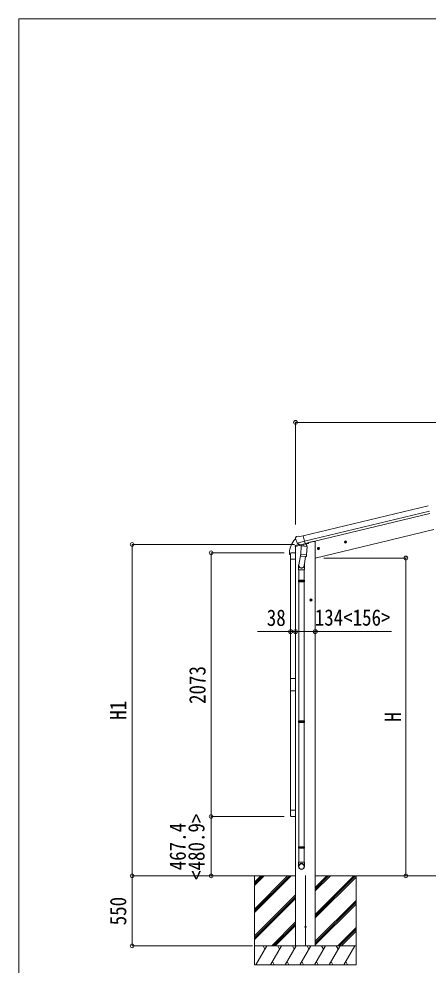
# Model space of a CAD drawing. Units: millimetres at full size, sheet at 1:30. Extents: x -8385 to 8479, y -5853 to 5787.
# Drawn here: x -8385 to -5162, y -1655 to 5787 of the extents above; entities that cross this region are included whole.
import ezdxf
from ezdxf.enums import TextEntityAlignment as Align

# ---------------------------------------------------------------- set-up
doc = ezdxf.new("R2010")
doc.units = ezdxf.units.MM
doc.header["$LTSCALE"] = 30
doc.header["$PDMODE"] = 32
doc.header["$PDSIZE"] = 30
for name, color, linetype, lineweight in [('0-0_0', 7, 'Continuous', 9), ('0-1_本体', 4, 'Continuous', 9), ('0-2_部品', 7, 'Continuous', 9), ('0-8_PARTS2', 2, 'Continuous', 9), ('0-A_寸法', 6, 'Continuous', 9), ('1-2_GLASS_SEAL', 7, 'Continuous', 9), ('1-A', 6, 'Continuous', 9), ('F-0_240', 7, 'Continuous', 9)]:
    doc.layers.add(name, color=color, linetype=linetype, lineweight=lineweight)
doc.styles.add('ＭＳ ゴシック', font='')
doc.styles.get('ＭＳ ゴシック').set_extended_font_data('MS Gothic')

msp = doc.modelspace()

# ---------------------------------------------------------------- linework, layer by layer
at = {"layer": '0-0_0'}
for p, q in [((-6206.6, -953.07), (-6708.26, -953.08)), ((-6529.05, -953.07), (-6529.05, -1653.07)), ((-6529.05, -1213.8), (-6268.31, -953.07)), ((-6529.05, -1227.94), (-6254.17, -953.07)), ((-6529.05, -1242.08), (-6240.03, -953.07)), ((-6529.05, -1029.95), (-6452.16, -953.07)), ((-6529.05, -1015.81), (-6466.31, -953.07)), ((-6529.05, -1001.67), (-6480.44, -953.07)), ((-6050.6, -1255.85), (-5747.81, -953.07)), ((-6050.6, -1269.99), (-5733.67, -953.07)), ((-6050.6, -1072), (-5931.66, -953.07)), ((-6050.6, -1057.86), (-5945.81, -953.07)), ((-6050.6, -1043.72), (-5959.95, -953.07)), ((-6050.6, -1284.13), (-5729.05, -962.59)), ((-6050.1, -953.07), (-970.95, -953.07)), ((-5729.05, -953.07), (-5729.05, -1653.07)), ((-6529.05, -1425.93), (-6206.6, -1103.48)), ((-6529.05, -1440.07), (-6206.6, -1117.63)), ((-6529.05, -1454.22), (-6206.6, -1131.77)), ((-6050.6, -1467.98), (-5729.05, -1146.43)), ((-6050.6, -1482.12), (-5729.05, -1160.58)), ((-6050.6, -1496.27), (-5729.05, -1174.72)), ((-6394.05, -1503.07), (-6206.6, -1315.61)), ((-6379.91, -1503.07), (-6206.6, -1329.76)), ((-6365.77, -1503.07), (-6206.6, -1343.9)), ((-5873.55, -1503.07), (-5729.05, -1358.56)), ((-5859.41, -1503.07), (-5729.05, -1372.71)), ((-5845.27, -1503.07), (-5729.05, -1386.85)), ((-5729.05, -1503.07), (-6529.05, -1503.07)), ((-6518.76, -1653.07), (-6432.15, -1503.07)), ((-6447.15, -1529.05), (-6462.15, -1503.07)), ((-6403.29, -1653.07), (-6316.68, -1503.07)), ((-6331.68, -1529.06), (-6346.69, -1503.07)), ((-6287.82, -1653.07), (-6201.21, -1503.07)), ((-6216.21, -1529.05), (-6231.22, -1503.07)), ((-6062.05, -1503.07), (-6196.05, -1503.07)), ((-6172.35, -1653.07), (-6085.74, -1503.07)), ((-6100.74, -1529.05), (-6115.75, -1503.07)), ((-6056.88, -1653.07), (-5970.27, -1503.07)), ((-5985.27, -1529.05), (-6000.27, -1503.07)), ((-5941.41, -1653.07), (-5854.8, -1503.07)), ((-5884.8, -1503.07), (-5869.8, -1529.05)), ((-5825.94, -1653.07), (-5739.33, -1503.07)), ((-6388.29, -1627.09), (-6373.29, -1653.07)), ((-6272.82, -1627.09), (-6257.82, -1653.07)), ((-6157.35, -1627.09), (-6142.35, -1653.07)), ((-6041.88, -1627.09), (-6026.88, -1653.07)), ((-5926.41, -1627.09), (-5911.41, -1653.07)), ((-5810.94, -1627.09), (-5795.94, -1653.07)), ((-6529.05, -1653.07), (-5729.05, -1653.07))]:
    msp.add_line(p, q, dxfattribs=at)
at = {"layer": '0-1_本体'}
for p, q in [((-5161.68, 1956.71), (-6144.92, 1720.65)), ((-5151.6, 1914.73), (-6134.85, 1678.67)), ((-5147.67, 1898.37), (-6130.92, 1662.33)), ((-5539.89, 1669.48), (-5117.09, 1770.99)), ((-6071.1, 1676.31), (-6104.37, 1668.32)), ((-6050.6, 1676.31), (-6070.6, 1676.31)), ((-6050.6, -1503.07), (-6050.6, 1676.31)), ((-6050.6, 1546.87), (-5539.89, 1669.48)), ((-6206.6, -1503.07), (-6206.6, 1637.16))]:
    msp.add_line(p, q, dxfattribs=at)
at = {"layer": '0-2_部品'}
for p, q in [((-6202.08, 1713.32), (-6205.94, 1707.03)), ((-6198.99, 1715.57), (-6185.81, 1718.73)), ((-6171.25, 1716.06), (-6184.51, 1718.76)), ((-6171.25, 1716.06), (-6145.32, 1722.28)), ((-6208.42, 1636.61), (-6165.61, 1646.88)), ((-6208.42, 1643.5), (-6208.42, 1636.61)), ((-6206.3, 1704.75), (-6206.03, 1703.6)), ((-6179.18, 1652.88), (-6206.12, 1646.41)), ((-6192.25, 1664.44), (-6134.74, 1678.25)), ((-6175.4, 1649.53), (-6191.77, 1664.02)), ((-6172.69, 1648.96), (-6165.17, 1650.77)), ((-6171.85, 1649.08), (-6170.32, 1649.44)), ((-6170.32, 1649.44), (-6133.62, 1658.26)), ((-6168.48, 1649.22), (-6168.54, 1648.48)), ((-6167.78, 1647.44), (-6141.96, 1641)), ((-6160.86, 1642.09), (-6165.54, 1575.25)), ((-6115.17, 1638.89), (-6160.86, 1642.09)), ((-6159.09, 1645.27), (-6159.32, 1641.98)), ((-6139.57, 1656.43), (-6140.59, 1641.83)), ((-6133.62, 1658.26), (-6132.09, 1658.62)), ((-6130.53, 1660.73), (-6129.59, 1660.66)), ((-6129.59, 1660.66), (-6116.28, 1645.35)), ((-6125.91, 1656.42), (-6107.7, 1660.79)), ((-6119.85, 1572.06), (-6115.17, 1638.89)), ((-6116.28, 1645.35), (-6116.72, 1639)), ((-6103.87, 1668.8), (-6103.87, 1665.65)), ((-5802.18, 1675.41), (-5821.63, 1670.75)), ((-5819.2, 1671.33), (-5817.07, 1678.52)), ((-5814.03, 1665.88), (-5819.2, 1671.33)), ((-5817.07, 1678.52), (-5809.77, 1680.28)), ((-5809.57, 1663.36), (-5814.24, 1682.8)), ((-5809.77, 1680.28), (-5804.6, 1674.83)), ((-6165.18, 1580.37), (-6179.72, 1492.5)), ((-6166.39, 1562.78), (-6165.52, 1575.25)), ((-6119.85, 1572.06), (-6165.54, 1575.25)), ((-6119.86, 1572.06), (-6120.75, 1559.36)), ((-6016.1, 1624.06), (-6035.55, 1619.39)), ((-6033.12, 1619.97), (-6030.99, 1627.17)), ((-6027.96, 1614.53), (-6033.12, 1619.97)), ((-6030.99, 1627.17), (-6023.69, 1628.92)), ((-6023.49, 1612), (-6028.16, 1631.45)), ((-6023.69, 1628.92), (-6018.53, 1623.47)), ((-6181.87, 1455.34), (-6181.87, 1489.7)), ((-6166, 1561.43), (-6166, 1561.43)), ((-6164.55, 1560.65), (-6122.85, 1557.73)), ((-6126.39, 1557.98), (-6139.01, 1483.18)), ((-6135.87, 1490), (-6135.87, 1455.34)), ((-6135.87, 1455.34), (-6181.87, 1455.34)), ((-6179.87, 1455.34), (-6179.87, 1372.69)), ((-6137.87, 1455.34), (-6137.87, 1372.69)), ((-6181.87, 1370.69), (-6180.87, 1372.69)), ((-6135.87, 1370.69), (-6181.87, 1370.69)), ((-6135.87, 1362.69), (-6181.87, 1362.69)), ((-6136.87, 1372.69), (-6180.87, 1372.69)), ((-6136.87, 1360.69), (-6180.87, 1360.69)), ((-6179.87, 1360.69), (-6179.87, 266.5)), ((-6137.87, 1360.69), (-6137.87, 266.5)), ((-6135.87, 1370.69), (-6136.87, 1372.69)), ((-6135.87, 1362.69), (-6136.87, 1360.69)), ((-6135.87, 1370.69), (-6135.87, 1362.69)), ((-6074.36, 1216.81), (-6094.36, 1216.81)), ((-6091.86, 1216.81), (-6088.11, 1223.31)), ((-6088.11, 1210.31), (-6091.86, 1216.81)), ((-6088.11, 1223.31), (-6080.61, 1223.31)), ((-6084.36, 1206.81), (-6084.36, 1226.81)), ((-6080.61, 1223.31), (-6076.85, 1216.81)), ((-6181.87, 264.5), (-6180.87, 266.5)), ((-6135.87, 264.5), (-6181.87, 264.5)), ((-6135.87, 256.5), (-6181.87, 256.5)), ((-6136.87, 266.5), (-6180.87, 266.5)), ((-6136.87, 254.5), (-6180.87, 254.5)), ((-6179.87, 254.5), (-6179.87, -723.69)), ((-6137.87, 254.5), (-6137.87, -723.69)), ((-6135.87, 264.5), (-6136.87, 266.5)), ((-6135.87, 256.5), (-6136.87, 254.5)), ((-6135.87, 264.5), (-6135.87, 256.5)), ((-6181.87, -725.69), (-6180.87, -723.69)), ((-6135.87, -725.69), (-6181.87, -725.69)), ((-6135.87, -733.69), (-6181.87, -733.69)), ((-6136.87, -723.69), (-6180.87, -723.69)), ((-6136.87, -735.69), (-6180.87, -735.69)), ((-6179.87, -735.69), (-6179.87, -845.69)), ((-6137.87, -735.69), (-6137.87, -845.69)), ((-6135.87, -725.69), (-6136.87, -723.69)), ((-6135.87, -733.69), (-6136.87, -735.69)), ((-6135.87, -725.69), (-6135.87, -733.69)), ((-6181.87, -879.83), (-6181.87, -845.69)), ((-6135.87, -845.69), (-6181.87, -845.69)), ((-6135.87, -879.83), (-6135.87, -845.69))]:
    msp.add_line(p, q, dxfattribs=at)
for points in [[(-6139.89, 1656.84), (-6130.16, 1659.17), (-6145.32, 1722.28)], [(-6192.52, 1665.02), (-6191.93, 1664.17), (-6191.77, 1664.02)], [(-6139.89, 1656.84), (-6140.12, 1656.68), (-6164.89, 1650.74), (-6165.17, 1650.77)], [(-5804.6, 1674.83), (-5806.74, 1667.64), (-5814.03, 1665.88)], [(-6018.53, 1623.47), (-6020.66, 1616.28), (-6027.96, 1614.53)], [(-6181.87, 1370.69), (-6181.87, 1362.69), (-6180.87, 1360.69)], [(-6076.85, 1216.81), (-6080.61, 1210.31), (-6088.11, 1210.31)], [(-6181.87, 264.5), (-6181.87, 256.5), (-6180.87, 254.5)], [(-6181.87, -725.69), (-6181.87, -733.69), (-6180.87, -735.69)]]:
    msp.add_lwpolyline(points, dxfattribs=at)
for centre, radius in [((-5811.9, 1673.08), 8.5), ((-5811.9, 1673.08), 7.7), ((-5811.9, 1673.08), 6.5), ((-6025.82, 1621.72), 8.5), ((-6025.82, 1621.72), 7.7), ((-6025.82, 1621.72), 6.5), ((-6084.36, 1216.81), 8.5), ((-6084.36, 1216.81), 7.7), ((-6084.36, 1216.81), 6.5)]:
    msp.add_circle(centre, radius, dxfattribs=at)
at = {"layer": '0-2_部品', "color": 4}
msp.add_circle((-6128.1, -1353.07), 4.5, dxfattribs=at)
at = {"layer": '0-2_部品'}
for centre, radius, start, end in [((-6197.82, 1710.71), 5, 103.5, 148.5), ((-6185.1, 1715.82), 3, 78.5, 103.5), ((-6205.42, 1643.5), 3, 103.5, 180), ((-6009.22, 1750.84), 202.4, 193.5, 205.09125), ((-6171.97, 1649.56), 0.5, 248.23754, 283.5), ((-6168.98, 1649.25), 0.5, 356, 103.5), ((-6167.54, 1648.41), 1, 176, 256), ((-6141.61, 1641.97), 1.03, 250.03897, 351.96569), ((-6138.97, 1656.35), 0.604, 100.59842, 172.20595), ((-6132.2, 1659.11), 0.5, 283.5, 318.76246), ((-6108.87, 1665.65), 5, 283.5, 0), ((-6151.87, 1489.7), 30, 177.45142, 180), ((-6164.45, 1562.61), 1.95, 175.04017, 217.47766), ((-6164.41, 1562.64), 2, 217.40962, 266), ((-6122.71, 1559.73), 2, 266, 349.46843)]:
    msp.add_arc(centre, radius, start, end, dxfattribs=at)
for centre, major_axis, ratio, start_param, end_param in [((-6203.38, 1705.46), (-1.57, -2.57), 0.99628, 4.712389, 5.4996506), ((-6173.41, 1651.78), (-0.73, -2.92), 0.997631, 5.8041905, 6.6006116), ((-6173.35, 1652.01), (2.63, 3.16), 0.650902, 4.0958226, 4.1686332), ((-6173.38, 1651.88), (-0.73, -2.92), 0.997631, 0.3902369, 0.4789948), ((-6158.87, 1490), (23, 0), 0.996195, 2.5560258, 6.5663028), ((-6158.87, 1490), (21, 0), 0.996195, 2.9349147, 5.9512394), ((-6158.87, -878.09), (-23, 0), 0.996195, 3.1415927, 6.2831853), ((-6158.87, -879.83), (-23, 0), 0.996195, 3.1415927, 6.2831853), ((-6158.87, -879.83), (0, -23.43), 0.981806, 4.712389, 7.8539816)]:
    msp.add_ellipse(centre, major_axis=major_axis, ratio=ratio, start_param=start_param, end_param=end_param, dxfattribs=at)
msp.add_ellipse((-6158.87, -879.83), major_axis=(21, 0), ratio=0.996195, dxfattribs=at)
at = {"layer": '0-8_PARTS2'}
msp.add_line((-6128.1, -950.57), (-6128.1, -1505.57), dxfattribs=at)
at = {"layer": '0-A_寸法'}
for p, q in [((-6206.6, 2613.83), (-6206.6, 1811.49)), ((-6206.6, 2613.83), (-814.58, 2613.83)), ((-7492.88, 1653.13), (-6214.04, 1653.13)), ((-7492.88, -953.08), (-7492.88, 1653.13)), ((-6870.45, 1587.29), (-6870.45, -485.71)), ((-5336.86, 1546.91), (-5981.99, 1546.91)), ((-5336.86, -953.08), (-5336.86, 1546.91)), ((-6050.6, 968.18), (-6206.6, 968.18)), ((-6050.6, 968.18), (-5450.6, 968.18)), ((-7492.88, -953.08), (-6543.86, -953.08)), ((-7492.88, -953.08), (-6546.61, -953.08)), ((-7492.88, -953.08), (-7492.88, -1503.07)), ((-6859.17, -953.08), (-6546.61, -953.08)), ((-7492.88, -1503.07), (-6544.89, -1503.07))]:
    msp.add_line(p, q, dxfattribs=at)
for p in [(-6206.6, 2613.83), (-7492.88, 1653.13), (-5336.86, 1546.91), (-6206.6, 968.18), (-6050.6, 968.18), (-7492.88, -953.08), (-5336.86, -953.08), (-7492.88, -1503.07)]:
    msp.add_point(p, dxfattribs=at)
at = {"layer": '1-2_GLASS_SEAL'}
for p, q in [((-6253.1, 1587.38), (-6253.1, 1575.62)), ((-6252.6, 1575.12), (-6246.34, 1575.12)), ((-6245.84, 1582.39), (-6245.84, 1575.62)), ((-6245.6, 1538.89), (-6245.6, 1582.59)), ((-6240.1, 1588.09), (-6211.1, 1588.09)), ((-6239.84, 1588.39), (-6206.59, 1588.39)), ((-6205.6, 1582.59), (-6205.6, 1538.89)), ((-6205.6, 1538.89), (-6245.6, 1538.89)), ((-6245.6, -437.11), (-6245.6, -480.81)), ((-6205.6, -437.11), (-6245.6, -437.11)), ((-6205.6, -480.81), (-6205.6, -437.11)), ((-6240.1, -486.31), (-6211.1, -486.31))]:
    msp.add_line(p, q, dxfattribs=at)
at = {"layer": '1-2_GLASS_SEAL', "color": 4}
for p, q in [((-6244.6, 1538.89), (-6244.6, 599.89)), ((-6206.6, 1538.89), (-6206.6, 599.89)), ((-6244.6, 501.89), (-6244.6, -437.11)), ((-6206.6, -437.11), (-6206.6, 501.89))]:
    msp.add_line(p, q, dxfattribs=at)
at = {"layer": '1-2_GLASS_SEAL'}
msp.add_lwpolyline([(-6245.6, 599.89), (-6205.6, 599.89), (-6205.6, 501.89), (-6245.6, 501.89)], close=True, dxfattribs=at)
for centre, radius, start, end in [((-6100.84, 1587.38), 152.26, 135.14293, 180), ((-6204.35, 1689.4), 6.95, 95.39711, 129.45641), ((-6252.6, 1575.62), 0.5, 180, 270), ((-6246.34, 1575.62), 0.5, 270, 0), ((-6239.84, 1582.39), 6, 90, 180), ((-6240.1, 1582.59), 5.5, 90, 180), ((-6211.1, 1582.59), 5.5, 0, 90), ((-6240.1, -480.81), 5.5, 180, 270), ((-6211.1, -480.81), 5.5, 270, 0)]:
    msp.add_arc(centre, radius, start, end, dxfattribs=at)
at = {"layer": '1-A'}
for p, q in [((-6870.45, 1587.29), (-6296.91, 1587.29)), ((-6206.67, 968.18), (-6506.67, 968.18)), ((-6206.67, 968.18), (-6244.7, 968.18)), ((-6870.45, -485.71), (-6296.91, -485.71)), ((-6870.45, -953.08), (-6870.45, -485.71)), ((-6870.45, -953.08), (-6296.91, -953.08))]:
    msp.add_line(p, q, dxfattribs=at)
for p in [(-6870.45, 1587.29), (-6244.7, 968.18), (-6206.67, 968.18), (-6870.45, -485.71), (-6870.45, -953.08)]:
    msp.add_point(p, dxfattribs=at)
at = {"layer": 'F-0_240', "color": 5}
for q in [(-8385.45, -5852.66), (8054.55, 5787.34)]:
    msp.add_line((-8385.45, 5787.34), q, dxfattribs=at)

# ---------------------------------------------------------------- texts
at = {"layer": '0-A_寸法', "color": 7, "style": 'ＭＳ ゴシック', "width": 0.85}
msp.add_text('134<156>', height=129, dxfattribs=at).set_placement((-6054.6, 976.18), align=Align.BOTTOM_LEFT)
for s, p in [('H1', (-7500.88, 274.03)), ('H', (-5336.86, 258.91)), ('550', (-7500.88, -1342.08))]:
    msp.add_text(s, height=129, rotation=90, dxfattribs=at).set_placement(p, align=Align.BOTTOM_LEFT)
at = {"layer": '1-A', "color": 7, "style": 'ＭＳ ゴシック', "width": 0.85}
msp.add_text('38', height=129, dxfattribs=at).set_placement((-6432.67, 974.18), align=Align.BOTTOM_LEFT)
for s, p in [('2073', (-6876.45, 398.79)), ('<480.9>', (-6884.32, -985.39)), ('467.4', (-7031.9, -909.39))]:
    msp.add_text(s, height=129, rotation=90, dxfattribs=at).set_placement(p, align=Align.BOTTOM_LEFT)

doc.saveas('drawing.dxf')
